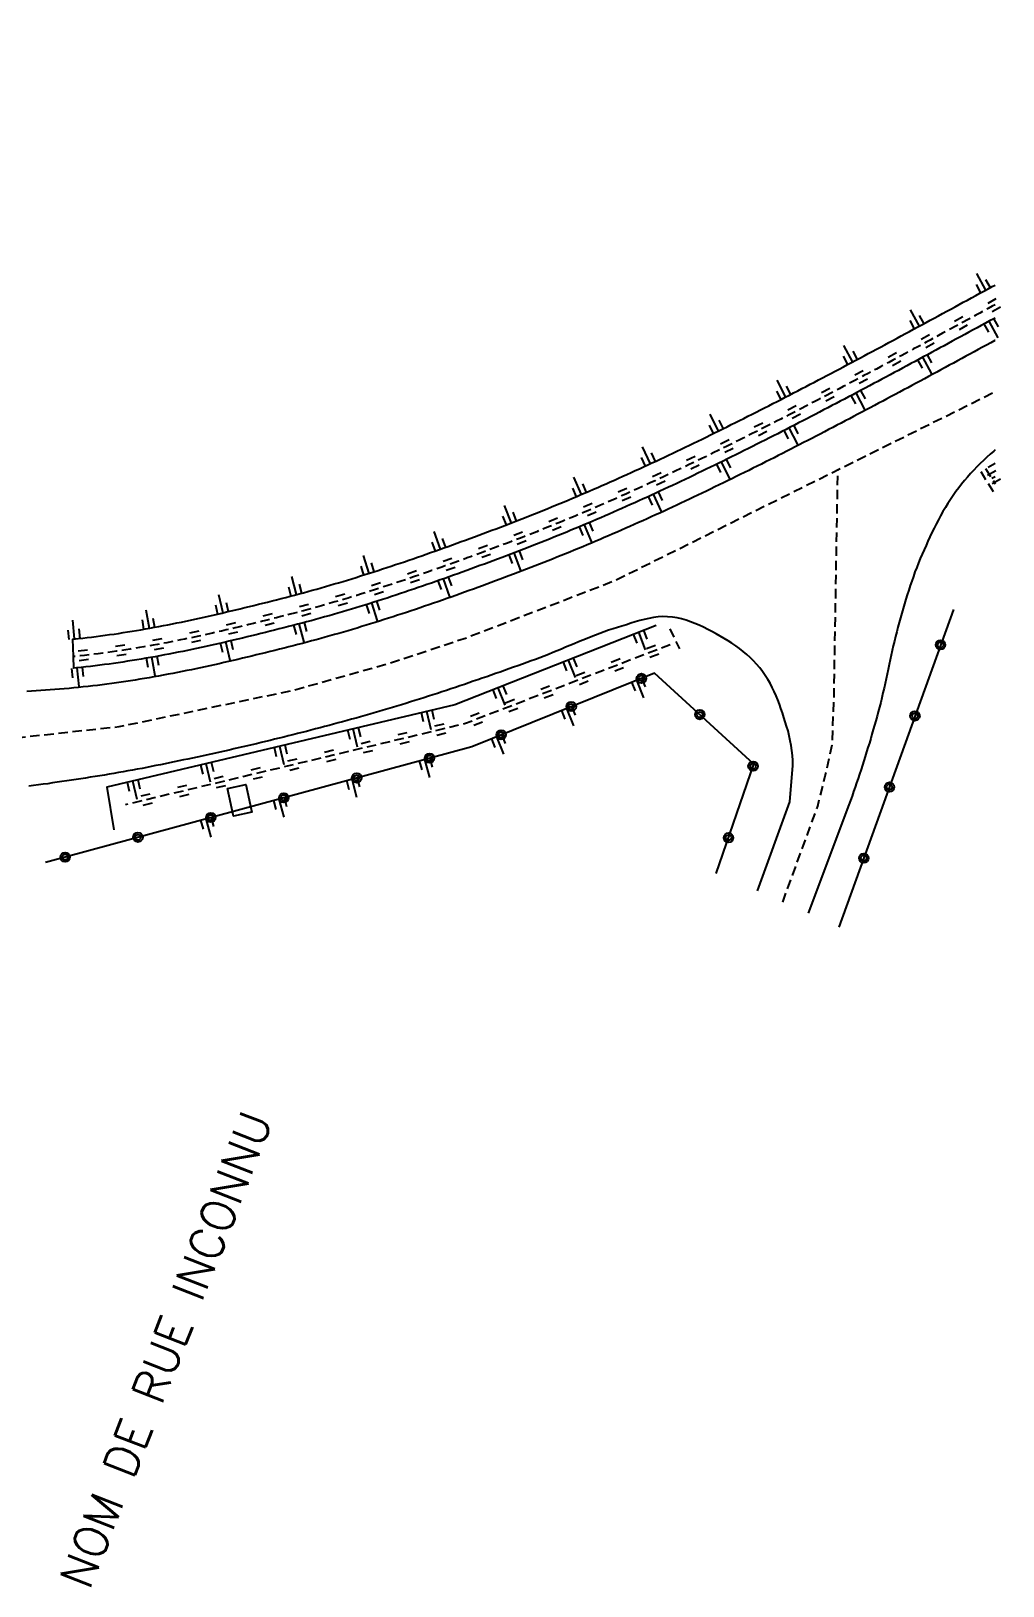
# Model space of a CAD drawing. Header units: millimetres. Extents: x 104999 to 106000, y 137000 to 138000.
# Drawn here: x 105949 to 106000.4, y 137520.7 to 137603.1 of the extents above; entities that cross this region are included whole.
import ezdxf
from ezdxf.enums import TextEntityAlignment as Align

# ---------------------------------------------------------------- set-up
doc = ezdxf.new("R2010")
doc.units = ezdxf.units.MM
doc.linetypes.add('DASHED', pattern=[0.75, 0.5, -0.25])
doc.layers.get('0').update_dxf_attribs({"linetype": 'CONTINUOUS'})
for name, color, linetype in [('W0001', 6, 'DASHED'), ('W0008', 7, 'CONTINUOUS'), ('W0112', 1, 'DASHED'), ('W0211', 2, 'CONTINUOUS'), ('W0220', 5, 'DASHED'), ('W0322', 7, 'CONTINUOUS'), ('W0989', 7, 'CONTINUOUS'), ('W1471', 7, 'CONTINUOUS')]:
    doc.layers.add(name, color=color, linetype=linetype)
doc.styles.get("Standard").update_dxf_attribs({"font": 'romans.shx', "width": 0.85})

# ---------------------------------------------------------------- blocks, each defined once
blk = doc.blocks.new('t322o')
at = {"color": 0, "linetype": 'Continuous'}
for radius in [0.25, 0.15]:
    blk.add_circle((0, 0), radius, dxfattribs=at)
blk = doc.blocks.new('t220o')
at = {"color": 0, "linetype": 'Continuous'}
for p, q in [((-0.25, 0.25), (0.25, 0.25)), ((-0.25, -0.25), (0.25, -0.25))]:
    blk.add_line(p, q, dxfattribs=at)
blk = doc.blocks.new('t211o')
at = {"color": 0, "linetype": 'Continuous'}
for p, q in [((0, 1), (0, 0)), ((-0.289, 0.5), (-0.289, 0)), ((0.289, 0.5), (0.289, 0))]:
    blk.add_line(p, q, dxfattribs=at)
blk = doc.blocks.new('T1471')
at = {"color": 0, "linetype": 'Continuous', "flags": 128}
blk.add_lwpolyline([(-0.75, -0.5), (-0.75, 0.5), (0.75, 0.5), (0.75, -0.5), (-0.75, -0.5)], dxfattribs=at)

msp = doc.modelspace()

# ---------------------------------------------------------------- linework, layer by layer
at = {"layer": 'W0001', "flags": 128}
for points in [[(105840.576, 137603.074), (105866.873, 137592.299), (105880.224, 137586.908), (105887.894, 137583.812), (105894.143, 137581.288), (105902.548, 137577.899), (105912.262, 137573.976), (105918.577, 137571.439), (105923.362, 137569.676), (105927.214, 137568.026), (105931.454, 137566.608), (105935.764, 137565.727), (105940.875, 137565.36), (105946.858, 137565.51), (105953.616, 137566.239), (105962.752, 137568.147), (105967.868, 137569.574), (105972.023, 137570.952), (105979.879, 137573.98), (106000, 137583.978)], [(105988.757, 137556.947), (105990.613, 137562.032), (105991.009, 137563.624), (105991.377, 137565.275), (105991.474, 137567.762), (105991.677, 137579.842)]]:
    msp.add_lwpolyline(points, dxfattribs=at)
at = {"layer": 'W0008', "flags": 128}
for points in [[(106000, 137586.689), (105999.992, 137586.685), (105999.772, 137586.565), (105999.553, 137586.446), (105999.333, 137586.326), (105999.114, 137586.207), (105998.894, 137586.088), (105998.675, 137585.969), (105998.455, 137585.85), (105998.236, 137585.73), (105998.016, 137585.611), (105997.797, 137585.492), (105997.577, 137585.373), (105997.358, 137585.254), (105997.138, 137585.135), (105996.918, 137585.017), (105996.698, 137584.898), (105996.479, 137584.779), (105996.259, 137584.661), (105996.039, 137584.542), (105995.819, 137584.424), (105995.599, 137584.305), (105995.379, 137584.187), (105995.159, 137584.069), (105994.939, 137583.951), (105994.719, 137583.833), (105994.499, 137583.716), (105994.278, 137583.598), (105994.058, 137583.48), (105993.837, 137583.363), (105993.617, 137583.246), (105993.396, 137583.129), (105993.176, 137583.012), (105992.955, 137582.895), (105992.734, 137582.778), (105992.513, 137582.662), (105992.292, 137582.545), (105992.071, 137582.429), (105991.85, 137582.313), (105991.629, 137582.197), (105991.408, 137582.081), (105991.186, 137581.966), (105990.965, 137581.85), (105990.743, 137581.735), (105990.521, 137581.62), (105990.299, 137581.506), (105990.078, 137581.391), (105989.855, 137581.277), (105989.633, 137581.162), (105989.411, 137581.048), (105989.189, 137580.935), (105988.966, 137580.821), (105988.744, 137580.708), (105988.521, 137580.595), (105988.298, 137580.482), (105988.075, 137580.369), (105987.852, 137580.257), (105987.629, 137580.145), (105987.405, 137580.033), (105987.182, 137579.922), (105986.958, 137579.81), (105986.735, 137579.699), (105986.511, 137579.588), (105986.287, 137579.478), (105986.062, 137579.368), (105985.838, 137579.258), (105985.614, 137579.148), (105985.389, 137579.039), (105985.164, 137578.93), (105984.939, 137578.821), (105984.714, 137578.712), (105984.489, 137578.604), (105984.263, 137578.496), (105984.038, 137578.389), (105983.814, 137578.283), (105983.591, 137578.177), (105983.367, 137578.071), (105983.143, 137577.967), (105982.919, 137577.862), (105982.694, 137577.758), (105982.47, 137577.654), (105982.245, 137577.551), (105982.02, 137577.448), (105981.795, 137577.346), (105981.57, 137577.243), (105981.345, 137577.142), (105981.119, 137577.041), (105980.893, 137576.94), (105980.667, 137576.84), (105980.441, 137576.74), (105980.215, 137576.64), (105979.988, 137576.541), (105979.762, 137576.443), (105979.535, 137576.345), (105979.308, 137576.247), (105979.08, 137576.15), (105978.853, 137576.053), (105978.625, 137575.957), (105978.397, 137575.861), (105978.169, 137575.766), (105977.941, 137575.671), (105977.713, 137575.576), (105977.484, 137575.482), (105977.255, 137575.389), (105977.026, 137575.296), (105976.796, 137575.204), (105976.567, 137575.112), (105976.337, 137575.02), (105976.107, 137574.929), (105975.877, 137574.839), (105975.647, 137574.749), (105975.416, 137574.659), (105975.185, 137574.571), (105974.954, 137574.482), (105974.723, 137574.394), (105974.491, 137574.307), (105974.257, 137574.219), (105974.023, 137574.131), (105973.788, 137574.044), (105973.554, 137573.957), (105973.319, 137573.87), (105973.084, 137573.783), (105972.849, 137573.697), (105972.614, 137573.611), (105972.379, 137573.525), (105972.144, 137573.44), (105971.909, 137573.355), (105971.673, 137573.271), (105971.438, 137573.187), (105971.202, 137573.103), (105970.966, 137573.02), (105970.73, 137572.937), (105970.494, 137572.854), (105970.258, 137572.773), (105970.021, 137572.691), (105969.785, 137572.61), (105969.548, 137572.53), (105969.311, 137572.449), (105969.074, 137572.37), (105968.837, 137572.291), (105968.6, 137572.213), (105968.362, 137572.135), (105968.124, 137572.057), (105967.886, 137571.981), (105967.648, 137571.904), (105967.41, 137571.829), (105967.171, 137571.754), (105966.932, 137571.679), (105966.693, 137571.606), (105966.454, 137571.533), (105966.215, 137571.46), (105965.975, 137571.389), (105965.735, 137571.318), (105965.495, 137571.247), (105965.255, 137571.178), (105965.014, 137571.109), (105964.774, 137571.041), (105964.533, 137570.973), (105964.291, 137570.906), (105964.05, 137570.841), (105963.808, 137570.775), (105963.566, 137570.711), (105963.324, 137570.648), (105963.081, 137570.585), (105962.837, 137570.522), (105962.592, 137570.46), (105962.348, 137570.398), (105962.103, 137570.336), (105961.858, 137570.275), (105961.613, 137570.214), (105961.369, 137570.153), (105961.124, 137570.092), (105960.879, 137570.033), (105960.633, 137569.973), (105960.388, 137569.914), (105960.143, 137569.856), (105959.898, 137569.798), (105959.652, 137569.74), (105959.406, 137569.684), (105959.161, 137569.627), (105958.915, 137569.572), (105958.669, 137569.517), (105958.423, 137569.462), (105958.177, 137569.409), (105957.93, 137569.356), (105957.684, 137569.304), (105957.437, 137569.252), (105957.19, 137569.202), (105956.943, 137569.152), (105956.696, 137569.103), (105956.449, 137569.055), (105956.202, 137569.008), (105955.954, 137568.962), (105955.706, 137568.916), (105955.458, 137568.872), (105955.21, 137568.828), (105954.962, 137568.786), (105954.713, 137568.745), (105954.465, 137568.704), (105954.216, 137568.665), (105953.967, 137568.627), (105953.717, 137568.59), (105953.468, 137568.554), (105953.218, 137568.519), (105952.968, 137568.486), (105952.718, 137568.454), (105952.467, 137568.423), (105952.216, 137568.393), (105951.965, 137568.364), (105951.714, 137568.337), (105951.463, 137568.312), (105951.211, 137568.287), (105950.959, 137568.264), (105950.707, 137568.243), (105950.458, 137568.223), (105950.209, 137568.203), (105949.96, 137568.185), (105949.712, 137568.167), (105949.463, 137568.151), (105949.215, 137568.135), (105948.966, 137568.12), (105948.717, 137568.106)], [(106000, 137580.89), (105999.932, 137580.833), (105999.747, 137580.672), (105999.565, 137580.507), (105999.387, 137580.34), (105999.211, 137580.169), (105999.039, 137579.995), (105998.87, 137579.818), (105998.704, 137579.638), (105998.542, 137579.454), (105998.383, 137579.267), (105998.228, 137579.076), (105998.076, 137578.882), (105997.927, 137578.684), (105997.78, 137578.479), (105997.638, 137578.27), (105997.502, 137578.059), (105997.37, 137577.845), (105997.242, 137577.629), (105997.119, 137577.41), (105996.999, 137577.19), (105996.883, 137576.967), (105996.77, 137576.743), (105996.66, 137576.518), (105996.553, 137576.291), (105996.448, 137576.063), (105996.345, 137575.833), (105996.243, 137575.603), (105996.143, 137575.372), (105996.044, 137575.141), (105995.946, 137574.905), (105995.852, 137574.668), (105995.762, 137574.43), (105995.675, 137574.191), (105995.591, 137573.95), (105995.51, 137573.709), (105995.431, 137573.467), (105995.355, 137573.224), (105995.281, 137572.981), (105995.208, 137572.737), (105995.137, 137572.493), (105995.066, 137572.248), (105994.997, 137572.003), (105994.928, 137571.757), (105994.86, 137571.512), (105994.793, 137571.265), (105994.729, 137571.017), (105994.668, 137570.769), (105994.609, 137570.52), (105994.552, 137570.27), (105994.497, 137570.02), (105994.443, 137569.77), (105994.39, 137569.52), (105994.337, 137569.269), (105994.285, 137569.019), (105994.232, 137568.769), (105994.178, 137568.518), (105994.123, 137568.268), (105994.067, 137568.019), (105994.009, 137567.77), (105993.949, 137567.521), (105993.886, 137567.273), (105993.82, 137567.025), (105993.755, 137566.788), (105993.689, 137566.551), (105993.622, 137566.314), (105993.554, 137566.078), (105993.485, 137565.841), (105993.415, 137565.605), (105993.344, 137565.37), (105993.273, 137565.134), (105993.201, 137564.899), (105993.127, 137564.664), (105993.053, 137564.429), (105992.978, 137564.195), (105992.903, 137563.961), (105992.826, 137563.727), (105992.748, 137563.494), (105992.67, 137563.26), (105992.591, 137563.027), (105992.51, 137562.795), (105992.429, 137562.562), (105992.347, 137562.33), (105992.264, 137562.098), (105990.096, 137556.353)], [(105987.419, 137557.54), (105989.135, 137562.256), (105989.299, 137564.18), (105989.288, 137564.445), (105989.269, 137564.709), (105989.24, 137564.972), (105989.203, 137565.233), (105989.157, 137565.492), (105989.101, 137565.751), (105989.037, 137566.007), (105988.964, 137566.263), (105988.892, 137566.497), (105988.819, 137566.73), (105988.743, 137566.963), (105988.665, 137567.194), (105988.582, 137567.423), (105988.495, 137567.65), (105988.403, 137567.875), (105988.305, 137568.097), (105988.199, 137568.316), (105988.086, 137568.531), (105987.964, 137568.742), (105987.833, 137568.948), (105987.691, 137569.15), (105987.539, 137569.347), (105987.376, 137569.539), (105987.206, 137569.721), (105987.03, 137569.894), (105986.848, 137570.06), (105986.661, 137570.218), (105986.468, 137570.369), (105986.27, 137570.513), (105986.068, 137570.652), (105985.862, 137570.785), (105985.652, 137570.913), (105985.44, 137571.037), (105985.224, 137571.157), (105985.006, 137571.274), (105984.786, 137571.388), (105984.561, 137571.5), (105984.335, 137571.606), (105984.106, 137571.705), (105983.875, 137571.796), (105983.641, 137571.876), (105983.402, 137571.944), (105983.16, 137571.999), (105982.912, 137572.038), (105982.659, 137572.06), (105982.406, 137572.063), (105982.157, 137572.048), (105981.911, 137572.017), (105981.668, 137571.972), (105981.427, 137571.916), (105981.188, 137571.852), (105980.95, 137571.783), (105980.713, 137571.71), (105980.476, 137571.636), (105980.238, 137571.565), (105980.003, 137571.494), (105979.77, 137571.419), (105979.537, 137571.34), (105979.306, 137571.259), (105979.076, 137571.174), (105978.847, 137571.087), (105978.619, 137570.998), (105978.392, 137570.908), (105978.165, 137570.815), (105977.939, 137570.722), (105977.713, 137570.628), (105977.487, 137570.533), (105977.261, 137570.438), (105977.035, 137570.343), (105976.809, 137570.249), (105976.582, 137570.156), (105976.355, 137570.064), (105976.128, 137569.974), (105975.899, 137569.885), (105975.67, 137569.799), (105975.44, 137569.715), (105975.204, 137569.631), (105974.968, 137569.547), (105974.732, 137569.464), (105974.496, 137569.38), (105974.26, 137569.297), (105974.024, 137569.214), (105973.788, 137569.131), (105973.552, 137569.048), (105973.316, 137568.965), (105973.079, 137568.883), (105972.843, 137568.801), (105972.606, 137568.72), (105972.37, 137568.638), (105972.133, 137568.557), (105971.896, 137568.477), (105971.659, 137568.396), (105971.422, 137568.317), (105971.184, 137568.237), (105970.947, 137568.158), (105970.709, 137568.079), (105970.472, 137568.001), (105970.234, 137567.924), (105969.996, 137567.847), (105969.758, 137567.77), (105969.519, 137567.694), (105969.281, 137567.618), (105969.042, 137567.543), (105968.803, 137567.469), (105968.564, 137567.395), (105968.325, 137567.322), (105968.085, 137567.249), (105967.845, 137567.177), (105967.605, 137567.106), (105967.365, 137567.035), (105967.125, 137566.965), (105966.884, 137566.896), (105966.643, 137566.828), (105966.404, 137566.761), (105966.166, 137566.694), (105965.927, 137566.628), (105965.688, 137566.562), (105965.449, 137566.496), (105965.209, 137566.431), (105964.97, 137566.367), (105964.731, 137566.303), (105964.491, 137566.239), (105964.252, 137566.176), (105964.012, 137566.113), (105963.772, 137566.05), (105963.532, 137565.988), (105963.292, 137565.927), (105963.052, 137565.866), (105962.812, 137565.805), (105962.572, 137565.745), (105962.331, 137565.685), (105962.091, 137565.625), (105961.85, 137565.566), (105961.609, 137565.508), (105961.368, 137565.449), (105961.128, 137565.392), (105960.887, 137565.334), (105960.645, 137565.277), (105960.404, 137565.221), (105960.163, 137565.165), (105959.922, 137565.109), (105959.68, 137565.054), (105959.438, 137564.999), (105959.197, 137564.944), (105958.955, 137564.89), (105958.713, 137564.836), (105958.471, 137564.783), (105958.229, 137564.73), (105957.987, 137564.677), (105957.745, 137564.625), (105957.502, 137564.574), (105957.26, 137564.522), (105957.017, 137564.471), (105956.775, 137564.421), (105956.532, 137564.371), (105956.289, 137564.321), (105956.046, 137564.271), (105955.803, 137564.222), (105955.56, 137564.174), (105955.317, 137564.125), (105955.074, 137564.078), (105954.825, 137564.029), (105954.577, 137563.982), (105954.328, 137563.936), (105954.08, 137563.89), (105953.831, 137563.846), (105953.582, 137563.802), (105953.333, 137563.758), (105953.084, 137563.716), (105952.835, 137563.674), (105952.585, 137563.633), (105952.336, 137563.593), (105952.086, 137563.553), (105951.836, 137563.514), (105951.587, 137563.475), (105951.337, 137563.437), (105951.087, 137563.399), (105950.837, 137563.362), (105950.587, 137563.325), (105950.337, 137563.289), (105950.087, 137563.253), (105949.837, 137563.217), (105949.586, 137563.182), (105949.336, 137563.147), (105949.086, 137563.112), (105948.835, 137563.078)]]:
    msp.add_lwpolyline(points, dxfattribs=at)
at = {"layer": 'W0112', "flags": 128}
for points in [[(105999.241, 137579.754), (105999.923, 137578.64), (106000.066, 137578.513)], [(105999.502, 137579.914), (106000, 137579.1)], [(105982.775, 137571.422), (105983.286, 137570.35)]]:
    msp.add_lwpolyline(points, dxfattribs=at)
at = {"layer": 'W0211', "flags": 128}
msp.add_lwpolyline([(106000, 137587.878), (105999.931, 137587.84), (105999.712, 137587.721), (105999.493, 137587.602), (105999.273, 137587.482), (105999.054, 137587.363), (105998.835, 137587.244), (105998.615, 137587.124), (105998.396, 137587.005), (105998.177, 137586.886), (105997.957, 137586.767), (105997.738, 137586.648), (105997.519, 137586.529), (105997.299, 137586.41), (105997.08, 137586.291), (105996.861, 137586.172), (105996.641, 137586.054), (105996.422, 137585.935), (105996.202, 137585.816), (105995.983, 137585.698), (105995.763, 137585.58), (105995.544, 137585.461), (105995.324, 137585.343), (105995.105, 137585.225), (105994.885, 137585.107), (105994.666, 137584.989), (105994.446, 137584.871), (105994.226, 137584.754), (105994.006, 137584.636), (105993.787, 137584.519), (105993.567, 137584.402), (105993.347, 137584.285), (105993.127, 137584.168), (105992.907, 137584.051), (105992.687, 137583.934), (105992.467, 137583.818), (105992.247, 137583.701), (105992.026, 137583.585), (105991.806, 137583.469), (105991.586, 137583.353), (105991.365, 137583.237), (105991.145, 137583.122), (105990.924, 137583.007), (105990.704, 137582.892), (105990.483, 137582.777), (105990.262, 137582.662), (105990.041, 137582.547), (105989.82, 137582.433), (105989.599, 137582.319), (105989.378, 137582.205), (105989.157, 137582.091), (105988.935, 137581.978), (105988.714, 137581.864), (105988.492, 137581.751), (105988.271, 137581.639), (105988.049, 137581.526), (105987.827, 137581.414), (105987.605, 137581.302), (105987.383, 137581.19), (105987.161, 137581.078), (105986.939, 137580.967), (105986.716, 137580.856), (105986.494, 137580.745), (105986.271, 137580.635), (105986.048, 137580.524), (105985.825, 137580.414), (105985.602, 137580.305), (105985.379, 137580.195), (105985.156, 137580.086), (105984.932, 137579.978), (105984.709, 137579.869), (105984.485, 137579.761), (105984.261, 137579.653), (105984.037, 137579.545), (105983.813, 137579.438), (105983.589, 137579.331), (105983.367, 137579.226), (105983.145, 137579.121), (105982.923, 137579.016), (105982.701, 137578.912), (105982.478, 137578.809), (105982.256, 137578.705), (105982.033, 137578.602), (105981.81, 137578.5), (105981.587, 137578.398), (105981.363, 137578.296), (105981.14, 137578.195), (105980.916, 137578.094), (105980.693, 137577.994), (105980.469, 137577.894), (105980.245, 137577.794), (105980.02, 137577.695), (105979.796, 137577.596), (105979.571, 137577.498), (105979.346, 137577.4), (105979.121, 137577.303), (105978.896, 137577.206), (105978.671, 137577.11), (105978.445, 137577.014), (105978.22, 137576.919), (105977.994, 137576.824), (105977.768, 137576.729), (105977.541, 137576.635), (105977.315, 137576.542), (105977.088, 137576.449), (105976.861, 137576.356), (105976.634, 137576.264), (105976.407, 137576.172), (105976.18, 137576.081), (105975.952, 137575.991), (105975.724, 137575.9), (105975.496, 137575.811), (105975.268, 137575.722), (105975.04, 137575.633), (105974.811, 137575.545), (105974.582, 137575.458), (105974.353, 137575.371), (105974.124, 137575.284), (105973.891, 137575.196), (105973.657, 137575.109), (105973.424, 137575.022), (105973.191, 137574.935), (105972.957, 137574.849), (105972.724, 137574.763), (105972.49, 137574.677), (105972.257, 137574.592), (105972.023, 137574.507), (105971.789, 137574.422), (105971.555, 137574.338), (105971.322, 137574.254), (105971.088, 137574.17), (105970.854, 137574.087), (105970.62, 137574.004), (105970.385, 137573.922), (105970.151, 137573.84), (105969.917, 137573.759), (105969.682, 137573.678), (105969.448, 137573.598), (105969.213, 137573.518), (105968.978, 137573.439), (105968.743, 137573.36), (105968.508, 137573.282), (105968.273, 137573.204), (105968.038, 137573.127), (105967.802, 137573.05), (105967.567, 137572.974), (105967.331, 137572.899), (105967.095, 137572.824), (105966.859, 137572.75), (105966.623, 137572.677), (105966.387, 137572.604), (105966.151, 137572.532), (105965.914, 137572.46), (105965.677, 137572.389), (105965.44, 137572.319), (105965.203, 137572.25), (105964.966, 137572.181), (105964.729, 137572.113), (105964.491, 137572.045), (105964.253, 137571.979), (105964.015, 137571.913), (105963.777, 137571.848), (105963.538, 137571.784), (105963.3, 137571.72), (105963.061, 137571.658), (105962.821, 137571.596), (105962.578, 137571.534), (105962.335, 137571.472), (105962.091, 137571.41), (105961.848, 137571.348), (105961.605, 137571.287), (105961.361, 137571.227), (105961.118, 137571.166), (105960.875, 137571.106), (105960.632, 137571.047), (105960.388, 137570.988), (105960.145, 137570.929), (105959.902, 137570.871), (105959.659, 137570.814), (105959.416, 137570.757), (105959.172, 137570.701), (105958.929, 137570.645), (105958.686, 137570.59), (105958.443, 137570.536), (105958.199, 137570.482), (105957.956, 137570.429), (105957.713, 137570.377), (105957.469, 137570.325), (105957.226, 137570.275), (105956.982, 137570.225), (105956.739, 137570.176), (105956.495, 137570.128), (105956.252, 137570.08), (105956.008, 137570.034), (105955.764, 137569.988), (105955.52, 137569.943), (105955.276, 137569.9), (105955.032, 137569.857), (105954.788, 137569.815), (105954.544, 137569.775), (105954.3, 137569.735), (105954.055, 137569.697), (105953.811, 137569.659), (105953.566, 137569.623), (105953.322, 137569.588), (105953.077, 137569.554), (105952.832, 137569.521), (105952.587, 137569.489), (105952.341, 137569.459), (105952.096, 137569.43), (105951.851, 137569.402), (105951.605, 137569.376), (105951.359, 137569.35), (105951.217, 137569.337), (105951.217, 137569.337), (105951.194, 137569.952), (105951.161, 137570.874), (105951.444, 137570.903), (105951.682, 137570.929), (105951.919, 137570.956), (105952.157, 137570.984), (105952.394, 137571.013), (105952.632, 137571.044), (105952.869, 137571.076), (105953.107, 137571.109), (105953.344, 137571.143), (105953.582, 137571.178), (105953.82, 137571.215), (105954.057, 137571.252), (105954.295, 137571.291), (105954.533, 137571.33), (105954.771, 137571.371), (105955.009, 137571.412), (105955.247, 137571.455), (105955.485, 137571.499), (105955.723, 137571.543), (105955.961, 137571.589), (105956.199, 137571.635), (105956.438, 137571.682), (105956.676, 137571.73), (105956.915, 137571.779), (105957.154, 137571.829), (105957.392, 137571.879), (105957.631, 137571.931), (105957.87, 137571.983), (105958.11, 137572.036), (105958.349, 137572.089), (105958.588, 137572.143), (105958.828, 137572.198), (105959.068, 137572.253), (105959.307, 137572.309), (105959.547, 137572.366), (105959.788, 137572.423), (105960.028, 137572.481), (105960.268, 137572.539), (105960.509, 137572.598), (105960.75, 137572.658), (105960.991, 137572.717), (105961.232, 137572.777), (105961.473, 137572.838), (105961.714, 137572.899), (105961.956, 137572.96), (105962.198, 137573.022), (105962.438, 137573.084), (105962.674, 137573.144), (105962.908, 137573.206), (105963.141, 137573.268), (105963.375, 137573.331), (105963.608, 137573.394), (105963.842, 137573.459), (105964.075, 137573.524), (105964.308, 137573.59), (105964.541, 137573.657), (105964.774, 137573.724), (105965.006, 137573.793), (105965.239, 137573.861), (105965.471, 137573.931), (105965.704, 137574.001), (105965.936, 137574.072), (105966.169, 137574.144), (105966.401, 137574.216), (105966.633, 137574.289), (105966.865, 137574.363), (105967.097, 137574.437), (105967.329, 137574.512), (105967.561, 137574.587), (105967.793, 137574.663), (105968.025, 137574.74), (105968.256, 137574.817), (105968.488, 137574.895), (105968.72, 137574.973), (105968.951, 137575.052), (105969.183, 137575.131), (105969.415, 137575.211), (105969.646, 137575.291), (105969.878, 137575.372), (105970.109, 137575.453), (105970.341, 137575.535), (105970.572, 137575.617), (105970.804, 137575.7), (105971.035, 137575.783), (105971.267, 137575.867), (105971.499, 137575.951), (105971.73, 137576.035), (105971.962, 137576.119), (105972.193, 137576.205), (105972.425, 137576.29), (105972.656, 137576.376), (105972.888, 137576.462), (105973.12, 137576.548), (105973.352, 137576.635), (105973.583, 137576.722), (105973.809, 137576.807), (105974.035, 137576.893), (105974.261, 137576.979), (105974.486, 137577.066), (105974.711, 137577.153), (105974.936, 137577.241), (105975.161, 137577.33), (105975.386, 137577.418), (105975.61, 137577.508), (105975.834, 137577.598), (105976.059, 137577.688), (105976.283, 137577.779), (105976.506, 137577.87), (105976.73, 137577.962), (105976.953, 137578.054), (105977.177, 137578.147), (105977.4, 137578.24), (105977.623, 137578.334), (105977.846, 137578.428), (105978.068, 137578.523), (105978.291, 137578.618), (105978.513, 137578.714), (105978.735, 137578.81), (105978.957, 137578.906), (105979.179, 137579.003), (105979.401, 137579.101), (105979.623, 137579.199), (105979.844, 137579.297), (105980.065, 137579.396), (105980.286, 137579.495), (105980.507, 137579.595), (105980.728, 137579.695), (105980.949, 137579.795), (105981.169, 137579.896), (105981.39, 137579.997), (105981.61, 137580.099), (105981.83, 137580.201), (105982.05, 137580.304), (105982.27, 137580.407), (105982.49, 137580.51), (105982.709, 137580.614), (105982.929, 137580.718), (105983.151, 137580.824), (105983.373, 137580.931), (105983.595, 137581.037), (105983.817, 137581.144), (105984.039, 137581.252), (105984.261, 137581.359), (105984.482, 137581.467), (105984.704, 137581.575), (105984.925, 137581.684), (105985.147, 137581.793), (105985.368, 137581.902), (105985.589, 137582.011), (105985.81, 137582.121), (105986.031, 137582.231), (105986.252, 137582.341), (105986.472, 137582.451), (105986.693, 137582.562), (105986.913, 137582.673), (105987.134, 137582.785), (105987.354, 137582.896), (105987.575, 137583.008), (105987.795, 137583.12), (105988.015, 137583.232), (105988.235, 137583.345), (105988.455, 137583.458), (105988.675, 137583.571), (105988.895, 137583.684), (105989.115, 137583.798), (105989.335, 137583.911), (105989.554, 137584.025), (105989.774, 137584.139), (105989.994, 137584.254), (105990.213, 137584.368), (105990.433, 137584.483), (105990.652, 137584.598), (105990.871, 137584.713), (105991.091, 137584.828), (105991.31, 137584.944), (105991.529, 137585.06), (105991.749, 137585.176), (105991.968, 137585.292), (105992.187, 137585.408), (105992.406, 137585.524), (105992.625, 137585.641), (105992.844, 137585.757), (105993.063, 137585.874), (105993.283, 137585.991), (105993.502, 137586.108), (105993.721, 137586.226), (105993.94, 137586.343), (105994.159, 137586.46), (105994.378, 137586.578), (105994.597, 137586.696), (105994.815, 137586.814), (105995.034, 137586.932), (105995.253, 137587.05), (105995.472, 137587.168), (105995.691, 137587.286), (105995.91, 137587.405), (105996.129, 137587.523), (105996.348, 137587.642), (105996.567, 137587.761), (105996.786, 137587.879), (105997.005, 137587.998), (105997.224, 137588.117), (105997.443, 137588.236), (105997.663, 137588.355), (105997.882, 137588.474), (105998.101, 137588.593), (105998.32, 137588.712), (105998.539, 137588.832), (105998.758, 137588.951), (105998.978, 137589.07), (105999.197, 137589.19), (105999.416, 137589.309), (105999.636, 137589.428), (105999.855, 137589.548, -0.000009), (105999.855, 137589.548), (106000, 137589.626)], format="xyb", dxfattribs=at)
for points in [[(106000, 137580.167), (105999.64, 137579.966)], [(105982.061, 137571.6), (105971.389, 137567.39), (105952.956, 137563.023), (105953.341, 137560.779)]]:
    msp.add_lwpolyline(points, dxfattribs=at)
at = {"layer": 'W0220', "flags": 128}
for points in [[(106000, 137588.577), (105999.857, 137588.499), (105999.638, 137588.38), (105999.418, 137588.261), (105999.199, 137588.141), (105998.98, 137588.022), (105998.76, 137587.903), (105998.541, 137587.784), (105998.322, 137587.664), (105998.103, 137587.545), (105997.883, 137587.426), (105997.664, 137587.307), (105997.445, 137587.188), (105997.226, 137587.069), (105997.006, 137586.95), (105996.787, 137586.832), (105996.568, 137586.713), (105996.349, 137586.594), (105996.13, 137586.476), (105995.91, 137586.357), (105995.691, 137586.239), (105995.472, 137586.121), (105995.252, 137586.002), (105995.033, 137585.884), (105994.814, 137585.766), (105994.594, 137585.649), (105994.375, 137585.531), (105994.156, 137585.413), (105993.936, 137585.296), (105993.717, 137585.178), (105993.497, 137585.061), (105993.278, 137584.944), (105993.058, 137584.827), (105992.839, 137584.71), (105992.619, 137584.594), (105992.399, 137584.477), (105992.179, 137584.361), (105991.96, 137584.245), (105991.74, 137584.129), (105991.52, 137584.013), (105991.3, 137583.897), (105991.08, 137583.782), (105990.86, 137583.667), (105990.64, 137583.551), (105990.419, 137583.437), (105990.199, 137583.322), (105989.979, 137583.207), (105989.758, 137583.093), (105989.538, 137582.979), (105989.317, 137582.865), (105989.097, 137582.751), (105988.876, 137582.638), (105988.655, 137582.525), (105988.434, 137582.412), (105988.213, 137582.299), (105987.992, 137582.187), (105987.771, 137582.074), (105987.55, 137581.962), (105987.328, 137581.85), (105987.107, 137581.739), (105986.885, 137581.628), (105986.664, 137581.517), (105986.442, 137581.406), (105986.22, 137581.296), (105985.998, 137581.185), (105985.776, 137581.075), (105985.554, 137580.966), (105985.331, 137580.857), (105985.109, 137580.748), (105984.886, 137580.639), (105984.664, 137580.53), (105984.441, 137580.422), (105984.218, 137580.314), (105983.995, 137580.207), (105983.772, 137580.1), (105983.548, 137579.993), (105983.325, 137579.886), (105983.104, 137579.781), (105982.883, 137579.677), (105982.662, 137579.573), (105982.44, 137579.469), (105982.219, 137579.366), (105981.997, 137579.263), (105981.776, 137579.161), (105981.554, 137579.058), (105981.332, 137578.957), (105981.109, 137578.856), (105980.887, 137578.755), (105980.664, 137578.655), (105980.442, 137578.555), (105980.219, 137578.455), (105979.996, 137578.356), (105979.772, 137578.257), (105979.549, 137578.159), (105979.326, 137578.062), (105979.102, 137577.964), (105978.878, 137577.868), (105978.654, 137577.771), (105978.43, 137577.675), (105978.205, 137577.58), (105977.981, 137577.485), (105977.756, 137577.391), (105977.531, 137577.297), (105977.306, 137577.203), (105977.081, 137577.11), (105976.855, 137577.017), (105976.63, 137576.925), (105976.404, 137576.834), (105976.178, 137576.743), (105975.952, 137576.652), (105975.726, 137576.562), (105975.499, 137576.472), (105975.272, 137576.383), (105975.045, 137576.295), (105974.818, 137576.207), (105974.591, 137576.119), (105974.363, 137576.032), (105974.136, 137575.945), (105973.907, 137575.859), (105973.675, 137575.772), (105973.442, 137575.685), (105973.21, 137575.598), (105972.977, 137575.512), (105972.744, 137575.426), (105972.511, 137575.34), (105972.279, 137575.254), (105972.046, 137575.169), (105971.813, 137575.084), (105971.58, 137575), (105971.347, 137574.916), (105971.114, 137574.832), (105970.882, 137574.749), (105970.648, 137574.667), (105970.415, 137574.584), (105970.182, 137574.502), (105969.949, 137574.421), (105969.716, 137574.34), (105969.483, 137574.26), (105969.249, 137574.18), (105969.016, 137574.1), (105968.782, 137574.021), (105968.548, 137573.943), (105968.315, 137573.865), (105968.081, 137573.788), (105967.847, 137573.711), (105967.613, 137573.635), (105967.379, 137573.56), (105967.145, 137573.485), (105966.91, 137573.41), (105966.676, 137573.337), (105966.441, 137573.264), (105966.207, 137573.191), (105965.972, 137573.12), (105965.737, 137573.049), (105965.502, 137572.978), (105965.267, 137572.909), (105965.031, 137572.84), (105964.796, 137572.771), (105964.56, 137572.704), (105964.324, 137572.637), (105964.088, 137572.571), (105963.852, 137572.506), (105963.616, 137572.441), (105963.38, 137572.378), (105963.143, 137572.315), (105962.906, 137572.253), (105962.668, 137572.191), (105962.426, 137572.129), (105962.183, 137572.067), (105961.941, 137572.006), (105961.698, 137571.944), (105961.455, 137571.884), (105961.213, 137571.823), (105960.971, 137571.763), (105960.728, 137571.703), (105960.486, 137571.644), (105960.244, 137571.585), (105960.002, 137571.527), (105959.76, 137571.47), (105959.518, 137571.412), (105959.276, 137571.356), (105959.035, 137571.3), (105958.793, 137571.245), (105958.551, 137571.19), (105958.309, 137571.136), (105958.068, 137571.083), (105957.826, 137571.03), (105957.585, 137570.978), (105957.343, 137570.927), (105957.101, 137570.877), (105956.86, 137570.827), (105956.618, 137570.778), (105956.377, 137570.731), (105956.135, 137570.684), (105955.894, 137570.638), (105955.652, 137570.592), (105955.411, 137570.548), (105955.169, 137570.505), (105954.928, 137570.463), (105954.686, 137570.421), (105954.444, 137570.381), (105954.203, 137570.342), (105953.961, 137570.304), (105953.719, 137570.267), (105953.478, 137570.231), (105953.236, 137570.196), (105952.994, 137570.163), (105952.752, 137570.13), (105952.51, 137570.099), (105952.268, 137570.069), (105952.025, 137570.04), (105951.783, 137570.013), (105951.541, 137569.987), (105951.298, 137569.962), (105951.194, 137569.952)], [(106000, 137579.473), (105999.83, 137579.379)], [(105982.802, 137570.577), (105971.907, 137566.382), (105953.951, 137562.099)]]:
    msp.add_lwpolyline(points, dxfattribs=at)
at = {"layer": 'W0322', "flags": 128}
for points in [[(105997.794, 137572.447), (105991.732, 137555.615)], [(105985.24, 137558.464), (105987.224, 137564.257), (105981.961, 137569.071), (105972.297, 137565.176), (105949.716, 137559.048)]]:
    msp.add_lwpolyline(points, dxfattribs=at)

# ---------------------------------------------------------------- block references
at = {"layer": 'W0211'}
for p, rotation in [((105999.49, 137589.349), 28.55391888338994), ((105995.975, 137587.44), 28.41971574805176), ((105999.686, 137587.707), 208.5502180111184), ((105992.45, 137585.548), 28.00371423967892), ((105996.17, 137585.799), 208.3631827514264), ((105988.908, 137583.691), 27.30588918434505), ((105992.644, 137583.911), 207.8943370654791), ((105985.337, 137581.887), 26.25599295240512), ((105989.098, 137582.061), 207.1436858381102), ((105981.732, 137580.156), 24.89892054921709), ((105985.523, 137580.266), 206.1116296092686), ((105978.078, 137578.527), 23.15372353731501), ((105974.372, 137577.022), 21.06722155269205), ((105981.912, 137578.547), 204.6924814665032), ((105978.252, 137576.932), 202.9205828898596), ((105970.621, 137575.635), 19.64519456553233), ((105966.832, 137574.352), 17.592407542532), ((105974.54, 137575.442), 200.8062795202901), ((105962.994, 137573.229), 14.88252742967067), ((105970.786, 137574.063), 199.4481333231121), ((105959.112, 137572.264), 13.15930436151578), ((105955.197, 137571.446), 10.15040547885398), ((105966.993, 137572.792), 197.4450289880839), ((105951.238, 137570.882), 5.848399621031), ((105963.151, 137571.681), 194.6884563429799), ((105981.131, 137571.233), 201.5297754970427), ((105959.267, 137570.723), 193.0273109789649), ((105955.351, 137569.913), 190.1504054932985), ((105977.41, 137569.765), 201.5297754970427), ((105951.391, 137569.354), 185.8483996229698), ((105981.033, 137568.697), 201.9552909143483), ((105973.689, 137568.297), 201.5297754970427), ((105977.323, 137567.202), 201.9552909143483), ((105969.903, 137567.038), 193.3273371102287), ((105966.011, 137566.116), 193.3273371102287), ((105973.614, 137565.706), 201.9552909143483), ((105962.118, 137565.194), 193.3273371102287), ((105958.226, 137564.272), 193.3273371102287), ((105969.806, 137564.5), 195.1814212698816), ((105954.334, 137563.35), 193.3273371102287), ((105965.946, 137563.452), 195.1814212698816), ((105962.086, 137562.405), 195.1814212698816), ((105958.225, 137561.357), 195.1814212698816)]:
    msp.add_blockref('t211o', p, dxfattribs=dict(at, rotation=rotation))
at = {"layer": 'W0220'}
for p, rotation in [((105999.95, 137588.55), 208.5539189141277), ((105998.194, 137587.595), 208.5220378470896), ((105996.435, 137586.641), 208.4197157448389), ((105994.675, 137585.692), 208.2469442384441), ((105992.911, 137584.749), 208.0037142374306), ((105991.143, 137583.815), 207.6900238141617), ((105989.369, 137582.892), 207.3058891836291), ((105987.588, 137581.982), 206.8513589908414), ((105985.799, 137581.087), 206.3265316599142), ((105984.002, 137580.21), 205.7315757947908), ((105982.194, 137579.354), 204.8989205548192), ((105999.946, 137579.443), 209.0427052394236), ((105980.374, 137578.525), 204.0530511201386), ((105978.542, 137577.723), 203.153723541989), ((105976.696, 137576.952), 202.2013436132388), ((105974.838, 137576.214), 201.1964834159273), ((105972.966, 137575.508), 200.3149190562385), ((105971.087, 137574.823), 199.6451945689789), ((105967.301, 137573.535), 197.7368351512635), ((105969.199, 137574.163), 198.7858089430332), ((105965.39, 137572.945), 196.4989397355995), ((105961.528, 137571.902), 194.094507607649), ((105963.465, 137572.401), 195.0737224124827), ((105957.634, 137570.989), 192.1171991560832), ((105959.585, 137571.428), 193.2856754223708), ((105953.701, 137570.264), 188.4409651027808), ((105955.673, 137570.596), 190.5886667955734), ((105981.869, 137570.218), 201.0550355373545), ((105951.718, 137570.006), 186.1579600979069), ((105980.003, 137569.499), 201.0550355373545), ((105978.136, 137568.781), 201.0550355373545), ((105976.27, 137568.062), 201.0550355373545), ((105974.403, 137567.343), 201.0550355373545), ((105970.618, 137566.075), 193.4186846872805), ((105972.537, 137566.625), 201.0550355373545), ((105968.673, 137565.611), 193.4186846872805), ((105964.782, 137564.683), 193.4186846872805), ((105966.727, 137565.147), 193.4186846872805), ((105960.891, 137563.754), 193.4186846872805), ((105962.836, 137564.218), 193.4186846872805), ((105957, 137562.826), 193.4186846872805), ((105958.946, 137563.29), 193.4186846872805), ((105955.055, 137562.362), 193.4186846872805)]:
    msp.add_blockref('t220o', p, dxfattribs=dict(at, rotation=rotation))
at = {"layer": 'W0322'}
for p, rotation in [((105997.116, 137570.565), 250.1930140215639), ((105981.271, 137568.793), 201.9552909143483), ((105977.561, 137567.298), 201.9552909143483), ((105984.364, 137566.874), 137.5556120721564), ((105995.761, 137566.802), 250.1930140215639), ((105973.851, 137565.802), 201.9552909143483), ((105970.054, 137564.567), 195.1814212698816), ((105987.184, 137564.141), 71.09039693504761), ((105966.194, 137563.52), 195.1814212698816), ((105994.406, 137563.039), 250.1930140215639), ((105962.333, 137562.472), 195.1814212698816), ((105958.473, 137561.424), 195.1814212698816), ((105954.612, 137560.377), 195.1814212698816), ((105985.888, 137560.357), 71.09039693504761), ((105950.752, 137559.329), 195.1814212698816), ((105993.05, 137559.275), 250.1930140215639)]:
    msp.add_blockref('t322o', p, dxfattribs=dict(at, rotation=rotation))
at = {"layer": 'W1471', "rotation": 282.2636807302794}
msp.add_blockref('T1471', (105959.994, 137562.334), dxfattribs=at)

# ---------------------------------------------------------------- texts
at = {"layer": 'W0989'}
msp.add_text('NOM DE RUE INCONNU', height=1.75, rotation=68.72904, dxfattribs=at).set_placement((105956.09, 137533.244), align=Align.MIDDLE)

doc.saveas('drawing.dxf')
